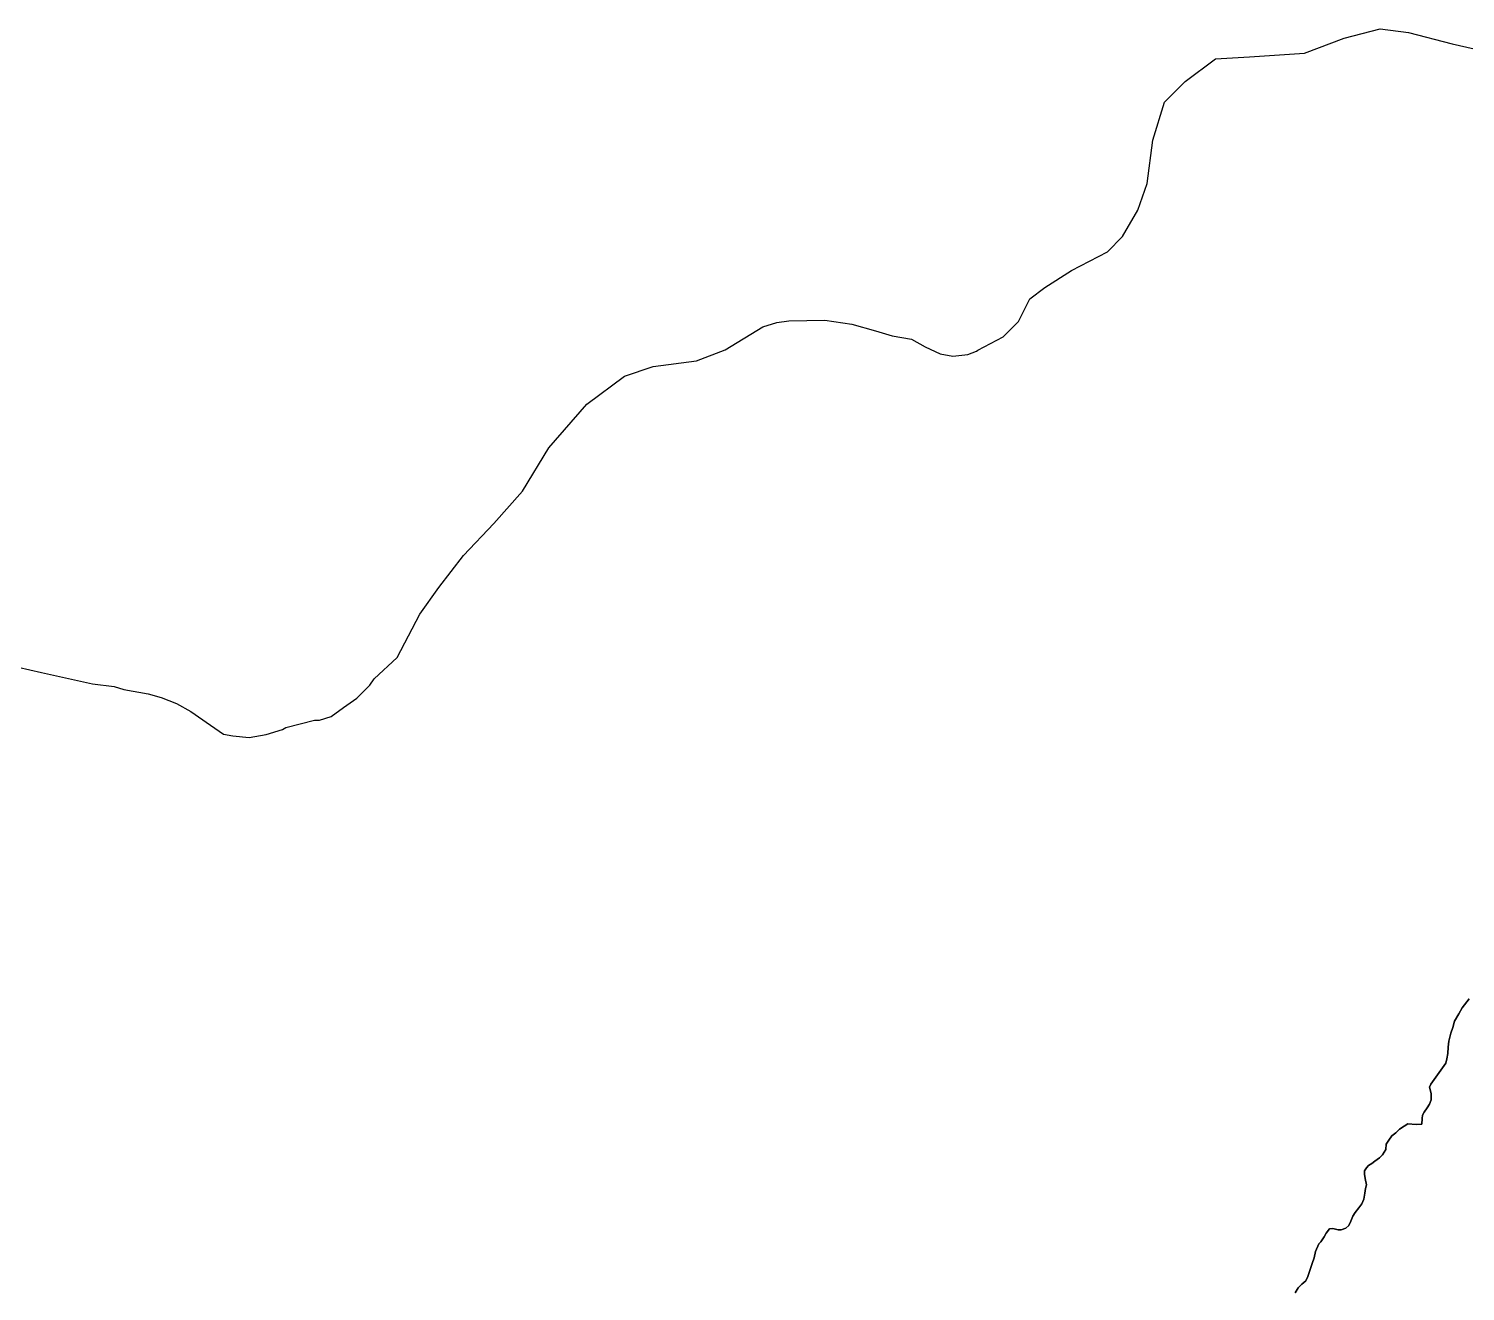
# Model space of a CAD drawing. Extents: x 283583 to 658922, y 889284 to 1241133.
# Drawn here: x 512294 to 524880, y 1180037 to 1191106 of the extents above; entities that cross this region are included whole.
import ezdxf

# ---------------------------------------------------------------- set-up
doc = ezdxf.new("R2010")
doc.units = 0
doc.header["$MEASUREMENT"] = 0
doc.layers.add('HEREDIA', color=7, linetype='Continuous')
doc.layers.add('LIMON', color=7, linetype='Continuous')

msp = doc.modelspace()

# ---------------------------------------------------------------- linework, layer by layer
at = {"layer": 'HEREDIA', "color": 241}
for points in [[(511891, 1185580), (512405, 1185463), (512852, 1185363), (513043, 1185338), (513128, 1185314), (513340, 1185275), (513454, 1185243), (513589, 1185190), (513714, 1185119), (513887, 1185001), (514001, 1184921), (514083, 1184907), (514225, 1184893), (514373, 1184918), (514517, 1184961), (514546, 1184980), (514798, 1185043), (514843, 1185043), (514944, 1185077), (515053, 1185155), (515170, 1185237), (515284, 1185351), (515320, 1185405), (515523, 1185592), (515722, 1185974), (515888, 1186206), (516104, 1186487), (516370, 1186769), (516619, 1187051), (516851, 1187432), (517183, 1187813), (517515, 1188061), (517764, 1188144), (518146, 1188193), (518395, 1188292), (518726, 1188491), (518848, 1188529), (518954, 1188545), (519269, 1188550), (519506, 1188515), (519713, 1188458), (519859, 1188412), (520028, 1188385), (520147, 1188316), (520279, 1188257), (520391, 1188234), (520523, 1188250), (520599, 1188279), (520610, 1188287), (520832, 1188406), (520965, 1188539), (521065, 1188737), (521198, 1188837), (521430, 1188986), (521745, 1189151), (521878, 1189284), (522011, 1189516), (522094, 1189748), (522144, 1190129), (522244, 1190461), (522427, 1190643), (522692, 1190842), (522991, 1190858), (523472, 1190891), (523820, 1191023), (524135, 1191106), (524384, 1191072), (524766, 1190972), (525280, 1190856)], [(524915, 1182600), (524853, 1182521), (524825, 1182469), (524787, 1182406), (524770, 1182351), (524754, 1182300), (524735, 1182230), (524732, 1182176), (524729, 1182122), (524718, 1182075), (524710, 1182036), (524666, 1181977), (524580, 1181853), (524566, 1181826), (524582, 1181771), (524582, 1181715), (524568, 1181677), (524546, 1181645), (524520, 1181608), (524506, 1181580), (524504, 1181551), (524499, 1181501), (524450, 1181498), (524377, 1181505), (524346, 1181485), (524304, 1181459), (524273, 1181426), (524238, 1181400), (524212, 1181361), (524188, 1181326), (524184, 1181281), (524155, 1181233), (524128, 1181207), (524087, 1181178), (524061, 1181157), (524033, 1181139), (524015, 1181119), (523997, 1181092), (523998, 1181064), (524003, 1181026), (524014, 1180970), (524006, 1180939), (524000, 1180897), (523993, 1180846), (523973, 1180804), (523949, 1180768), (523916, 1180727), (523896, 1180695), (523878, 1180653), (523859, 1180615), (523833, 1180590), (523794, 1180576), (523768, 1180576), (523720, 1180589), (523690, 1180585), (523661, 1180548), (523644, 1180514), (523616, 1180470), (523598, 1180452), (523569, 1180387), (523557, 1180331), (523539, 1180281), (523522, 1180228), (523502, 1180167), (523483, 1180128), (523449, 1180101), (523416, 1180066), (523389, 1180025)]]:
    msp.add_lwpolyline(points, dxfattribs=at)
at = {"layer": 'LIMON', "color": 241}
msp.add_lwpolyline([(523389, 1180025), (523416, 1180066), (523449, 1180101), (523483, 1180128), (523502, 1180167), (523522, 1180228), (523539, 1180281), (523557, 1180331), (523569, 1180387), (523598, 1180452), (523616, 1180470), (523644, 1180514), (523661, 1180548), (523690, 1180585), (523720, 1180589), (523768, 1180576), (523794, 1180576), (523833, 1180590), (523859, 1180615), (523878, 1180653), (523896, 1180695), (523916, 1180727), (523949, 1180768), (523973, 1180804), (523993, 1180846), (524000, 1180897), (524006, 1180939), (524014, 1180970), (524003, 1181026), (523998, 1181064), (523997, 1181092), (524015, 1181119), (524033, 1181139), (524061, 1181157), (524087, 1181178), (524128, 1181207), (524155, 1181233), (524184, 1181281), (524188, 1181326), (524212, 1181361), (524238, 1181400), (524273, 1181426), (524304, 1181459), (524346, 1181485), (524377, 1181505), (524450, 1181498), (524499, 1181501), (524504, 1181551), (524506, 1181580), (524520, 1181608), (524546, 1181645), (524568, 1181677), (524582, 1181715), (524582, 1181771), (524566, 1181826), (524580, 1181853), (524666, 1181977), (524710, 1182036), (524718, 1182075), (524729, 1182122), (524732, 1182176), (524735, 1182230), (524754, 1182300), (524770, 1182351), (524787, 1182406), (524825, 1182469), (524853, 1182521), (524915, 1182600)], dxfattribs=at)

doc.saveas('drawing.dxf')
